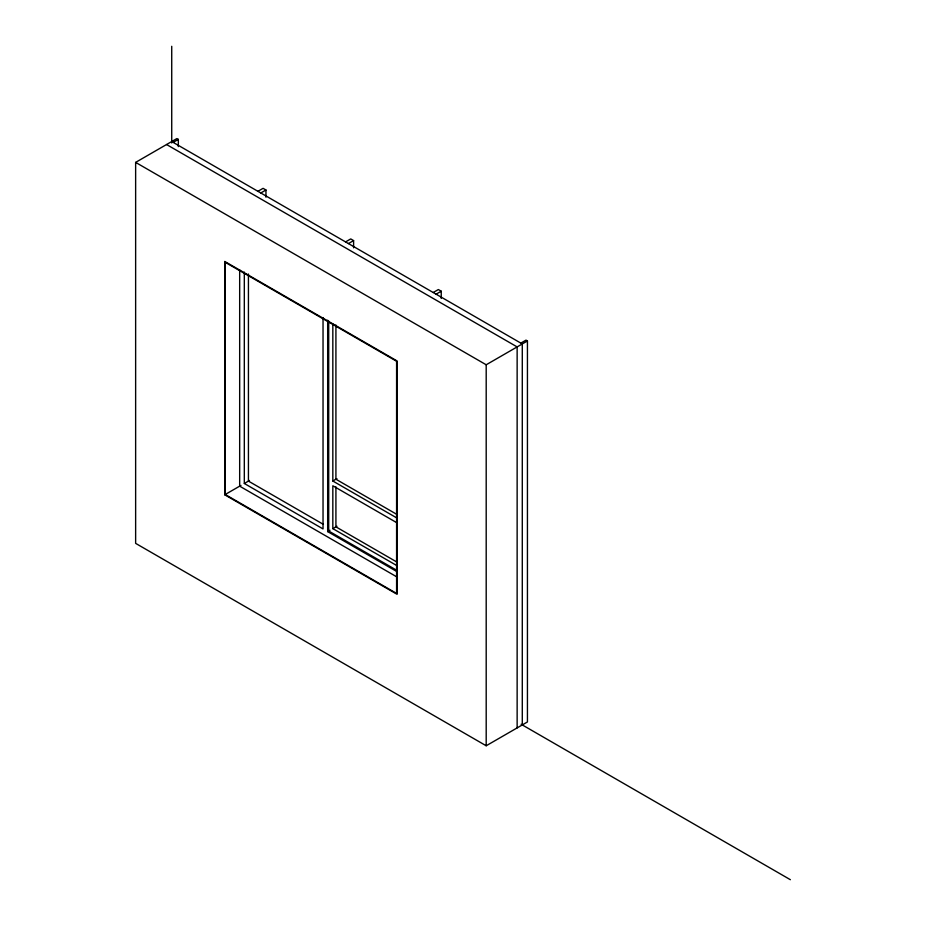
<?xml version="1.0" encoding="UTF-8"?>
<svg xmlns="http://www.w3.org/2000/svg" width="926" height="926" viewBox="0 0 926 926"><rect width="100%" height="100%" fill="white"/><g stroke="black" fill="none" stroke-linecap="round" stroke-linejoin="round"><path stroke-width="1.39" d="M520.84 343.106L526.003 340.131L527.438 340.965L527.438 721.956L486.196 745.766L135.636 543.365L135.636 162.386L176.878 138.564L178.324 139.398L178.324 146.621M173.162 142.384L178.324 139.398M257.926 191.312L263.077 188.337L265.959 190.004L265.959 197.215M260.808 192.978L265.959 190.004M345.56 241.906L350.722 238.931L353.605 240.598L353.605 247.821M348.454 243.573L353.605 240.598M433.206 292.512L438.357 289.537L441.239 291.204L441.239 298.415M436.088 294.179L441.239 291.204M224.717 494.785L397.115 594.318L397.115 360.966L224.717 261.433L224.717 494.785L240.968 485.409M244.314 272.094L244.314 483.476L249.464 480.501M135.636 162.386L486.196 364.775L527.438 340.965M332.828 323.915L332.828 481.011L336.948 478.626M327.677 320.222L327.677 531.605L329.969 530.285M397.115 522.889L332.828 485.768L332.828 528.63L336.948 526.246M171.727 141.551L522.287 343.94L522.287 724.931M166.564 144.525L517.136 346.914L517.136 727.905M396.502 514.196L335.918 479.228L335.918 325.014M332.828 481.011L397.115 518.132M396.502 561.827L335.918 526.848L335.918 486.845M332.828 528.63L397.115 565.751M323.405 524.382L248.434 481.103L248.434 274.027M396.178 569.965L328.707 531.015L328.707 321.067M244.314 483.476L323.035 528.931L323.035 317.549M327.677 531.605L396.397 571.284M397.277 577.153L239.672 486.162L239.672 269.86M521.118 724.248L790.364 879.7M486.196 364.775L486.196 745.766M171.727 46.3L171.727 142.986M396.594 361.267L225.238 262.324L225.238 494.496L396.594 593.427L396.594 361.267"/></g></svg>
